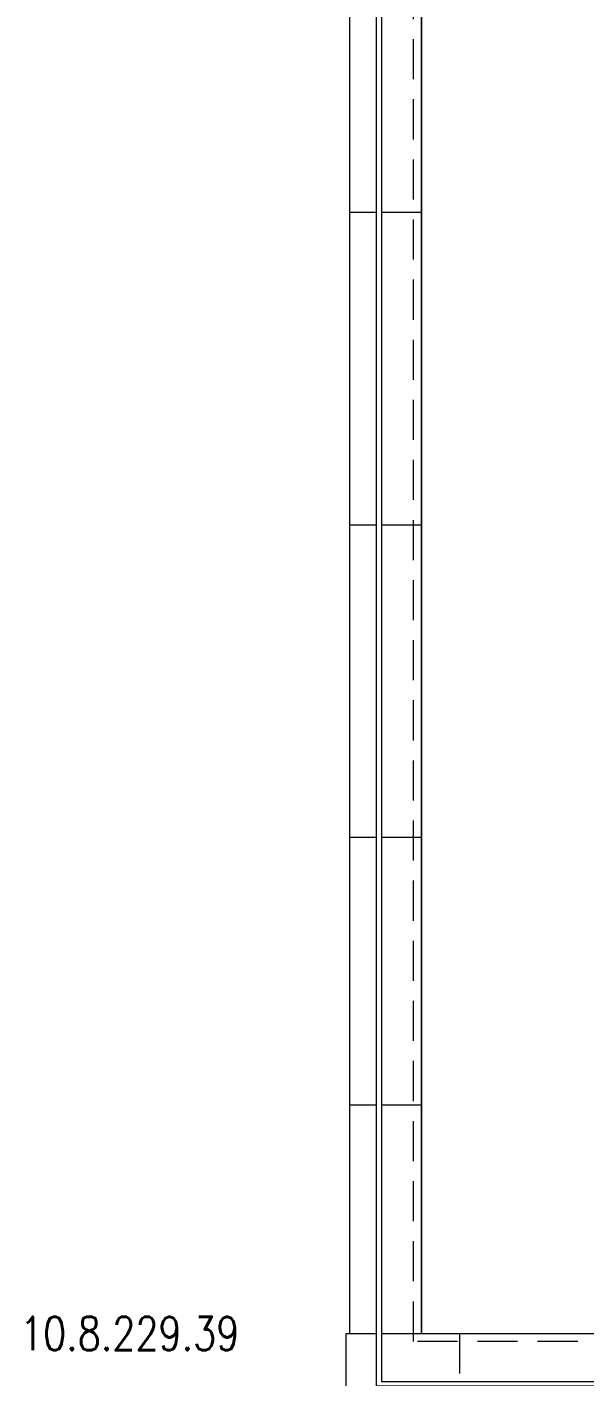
# Model space of a CAD drawing. Header units: metres. Extents: x -13933 to 152404, y -7861 to 21912.
# Drawn here: x 111167 to 111515, y 105 to 947 of the extents above; entities that cross this region are included whole.
import ezdxf

# ---------------------------------------------------------------- set-up
doc = ezdxf.new("R2010")
doc.units = ezdxf.units.M
doc.header["$LTSCALE"] = 100
doc.header["$MEASUREMENT"] = 0
doc.linetypes.add('HIDDEN', pattern=[0.375, 0.25, -0.125])
for name, color, linetype, lineweight in [('06A', 9, 'Continuous', 9), ('06D', 9, 'Continuous', 9), ('15', 9, 'Continuous', 9), ('E-YAZI', 7, 'Continuous', 30)]:
    doc.layers.add(name, color=color, linetype=linetype, lineweight=lineweight)
doc.styles.add('E-YAZI', font='txttw.shx')

# ---------------------------------------------------------------- blocks, each defined once
blk = doc.blocks.new('p-harpusta-ust')
at = {"layer": '06A'}
for points in [[(2204.54, 3700), (712.54, 3700), (712.54, 3595), (729.54, 3595), (729.54, 3683), (2237.54, 3683), (2237.54, -103), (729.54, -103), (729.54, -3), (-30.46, -3), (-30.46, -20), (712.54, -20), (712.54, -120), (2204.54, -120)], [(2204.54, -75), (757.54, -75), (757.54, 25), (-30.46, 25), (-30.46, 0), (732.54, 0), (732.54, -100), (2234.54, -100), (2234.54, 3680), (732.54, 3680), (732.54, 3595), (757.54, 3595), (757.54, 3655), (2204.54, 3655)], [(2204.54, -100), (2204.54, 3656)], [(2229.54, -51), (2204.54, -51)], [(1505, -100), (1505, -75)], [(1700, -100), (1700, -75)], [(1895, -100), (1895, -75)], [(2062, -100), (2062, -75)], [(1505, -120), (1505, -102.95)], [(1700, -120), (1700, -102.94)], [(1895, -120), (1895, -102.94)], [(2062, -120), (2062, -102.94)], [(2472.54, -120), (2472.54, -122), (2204.54, -122), (2204.54, -102.95)]]:
    blk.add_lwpolyline(points, dxfattribs=at)
at = {"layer": '06D', "linetype": 'HIDDEN'}
for points in [[(2204.54, 3660), (2209.54, 3660), (2209.54, -80), (752.54, -80), (752.54, 20), (-30.46, 20)], [(-30.46, 0), (732.54, 0), (732.54, -100), (2204.54, -100)]]:
    blk.add_lwpolyline(points, dxfattribs=at)
at = {"layer": '15'}
blk.add_lwpolyline([(729.54, 3595), (729.54, 3683), (2237.54, 3683), (2237.54, -103), (729.54, -103), (729.54, -3), (-30.46, -3), (-30.46, 0), (732.54, 0), (732.54, -100), (2234.54, -100), (2234.54, 3680), (732.54, 3680), (732.54, 3595)], close=True, dxfattribs=at)

msp = doc.modelspace()

# ---------------------------------------------------------------- linework, layer by layer
at = {"layer": '06D'}
msp.add_lwpolyline([(111413.31, 131.68), (115143.31, 131.68), (115143.31, 1578.68), (113973.34, 1578.68), (113973.34, 2363.68), (113568.34, 2363.68), (113571.31, 3238.68), (111953.34, 3238.68), (111953.34, 2363.68), (111513.31, 2363.68), (111513.31, 1578.68), (111413.31, 1578.68)], close=True, dxfattribs=at)

# ---------------------------------------------------------------- block references
at = {"layer": '06D', "rotation": 269.9999999998917}
msp.add_blockref('p-harpusta-ust', (111488.31, 2336.22), dxfattribs=at)

# ---------------------------------------------------------------- texts
at = {"layer": 'E-YAZI', "color": 1, "style": 'E-YAZI', "width": 0.8}
msp.add_text('10.8.229.39', height=21, dxfattribs=at).set_placement((111162.82, 121.13))

doc.saveas('drawing.dxf')
